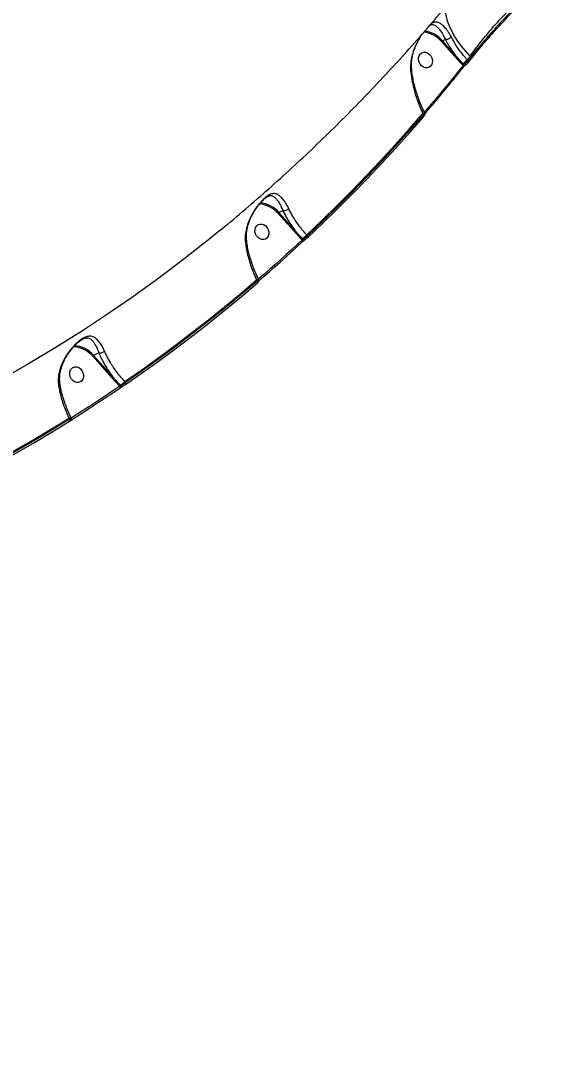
# Model space of a CAD drawing. Header units: millimetres. Extents: x -6328 to 5334, y -5037 to 4112.
# Drawn here: x -1983 to -1681, y -648 to -73 of the extents above; entities that cross this region are included whole.
import ezdxf

# ---------------------------------------------------------------- set-up
doc = ezdxf.new("R2010")
doc.units = ezdxf.units.MM
for name, color, linetype in [('DIKOM_ОБЪЕКТ', 7, 'Continuous'), ('DIKOM_РАЗМЕР_ЗОНА', 7, 'Continuous'), ('DIKOM_РАЗМЕР_ОБЪЕКТА', 7, 'Continuous')]:
    doc.layers.add(name, color=color, linetype=linetype)
doc.styles.add('style1', font='arial.ttf', dxfattribs={"width": 0.8})
doc.dimstyles.new('1-50', dxfattribs={"dimtxt": 300, "dimasz": 200, "dimexe": 100, "dimexo": 0, "dimgap": 100, "dimtad": 1, "dimtxsty": 'style1', "dimcen": 200, "dimclrd": 7, "dimclre": 7, "dimclrt": 7, "dimadec": 1, "dimazin": 2, "dimtfac": 1, "dimtmove": 0, "dimatfit": 2, "dimfxl": 0, "dimlwd": 25, "dimlwe": 18, "dimarcsym": 0})

# ---------------------------------------------------------------- blocks, each defined once
blk = doc.blocks.new('*D0')
at = {"layer": 'Defpoints', "color": 0, "transparency": 16777216}
for p in [(-3539.45, 760.32), (3333.52, 448.13), (3333.52, -4437.11)]:
    blk.add_point(p, dxfattribs=at)
at = {"layer": 'DIKOM_РАЗМЕР_ОБЪЕКТА', "color": 7, "lineweight": 18, "transparency": 16777216}
for p, q in [((-3539.45, 760.32), (-3539.45, -4537.11)), ((3333.52, 448.13), (3333.52, -4537.11))]:
    blk.add_line(p, q, dxfattribs=at)
at = {"layer": 'DIKOM_РАЗМЕР_ОБЪЕКТА', "color": 7, "lineweight": 25, "transparency": 16777216}
blk.add_line((-3339.45, -4437.11), (3133.52, -4437.11), dxfattribs=at)
at = {"layer": 'DIKOM_РАЗМЕР_ОБЪЕКТА', "color": 7, "transparency": 16777216}
for points in [[(-3339.45, -4403.77), (-3339.45, -4470.44), (-3539.45, -4437.11)], [(3133.52, -4403.77), (3133.52, -4470.44), (3333.52, -4437.11)]]:
    blk.add_solid(points, dxfattribs=at)
at = {"layer": 'DIKOM_РАЗМЕР_ОБЪЕКТА', "color": 7, "transparency": 16777216, "insert": (-102.96, -4183.94), "char_height": 300, "attachment_point": 5, "style": 'style1'}
blk.add_mtext('6900', dxfattribs=at)
blk = doc.blocks.new('*D1')
at = {"layer": 'Defpoints', "color": 0, "transparency": 16777216}
for p in [(-5040.91, 625.75), (5333.52, 448.13), (5333.52, -4936.78)]:
    blk.add_point(p, dxfattribs=at)
at = {"layer": 'DIKOM_РАЗМЕР_ЗОНА', "color": 7, "lineweight": 18, "transparency": 16777216}
for p, q in [((-5040.91, 625.75), (-5040.91, -5036.78)), ((5333.52, 448.13), (5333.52, -5036.78))]:
    blk.add_line(p, q, dxfattribs=at)
at = {"layer": 'DIKOM_РАЗМЕР_ЗОНА', "color": 7, "lineweight": 25, "transparency": 16777216}
blk.add_line((-4840.91, -4936.78), (5133.52, -4936.78), dxfattribs=at)
at = {"layer": 'DIKOM_РАЗМЕР_ЗОНА', "color": 7, "transparency": 16777216}
for points in [[(-4840.91, -4903.45), (-4840.91, -4970.11), (-5040.91, -4936.78)], [(5133.52, -4903.45), (5133.52, -4970.11), (5333.52, -4936.78)]]:
    blk.add_solid(points, dxfattribs=at)
at = {"layer": 'DIKOM_РАЗМЕР_ЗОНА', "color": 7, "transparency": 16777216, "insert": (-104.69, -4683.61), "char_height": 300, "attachment_point": 5, "style": 'style1'}
blk.add_mtext('10400', dxfattribs=at)
blk = doc.blocks.new('*D2')
at = {"layer": 'Defpoints', "color": 0, "transparency": 16777216}
for p in [(-5303.77, 2121.42), (-1621.11, 2121.42), (560.33, -2395.62)]:
    blk.add_point(p, dxfattribs=at)
at = {"layer": 'DIKOM_РАЗМЕР_ОБЪЕКТА', "color": 7, "lineweight": 18, "transparency": 16777216}
for p, q in [((-1621.11, 2121.42), (-5403.77, 2121.42)), ((560.33, -2395.62), (-5403.77, -2395.62))]:
    blk.add_line(p, q, dxfattribs=at)
at = {"layer": 'DIKOM_РАЗМЕР_ОБЪЕКТА', "color": 7, "lineweight": 25, "transparency": 16777216}
blk.add_line((-5303.77, -2195.62), (-5303.77, 1921.42), dxfattribs=at)
at = {"layer": 'DIKOM_РАЗМЕР_ОБЪЕКТА', "color": 7, "transparency": 16777216}
for points in [[(-5337.11, 1921.42), (-5270.44, 1921.42), (-5303.77, 2121.42)], [(-5337.11, -2195.62), (-5270.44, -2195.62), (-5303.77, -2395.62)]]:
    blk.add_solid(points, dxfattribs=at)
at = {"layer": 'DIKOM_РАЗМЕР_ОБЪЕКТА', "color": 7, "transparency": 16777216, "insert": (-5556.94, -137.1), "char_height": 300, "attachment_point": 5, "rotation": 90, "style": 'style1'}
blk.add_mtext('4500', dxfattribs=at)
blk = doc.blocks.new('*D3')
at = {"layer": 'Defpoints', "color": 0, "transparency": 16777216}
for p in [(-1814.92, 4111.71), (-5877.98, -3895.62), (33.33, -3895.62)]:
    blk.add_point(p, dxfattribs=at)
at = {"layer": 'DIKOM_РАЗМЕР_ЗОНА', "color": 7, "lineweight": 18, "transparency": 16777216}
for p, q in [((-1814.92, 4111.71), (-5977.98, 4111.71)), ((33.33, -3895.62), (-5977.98, -3895.62))]:
    blk.add_line(p, q, dxfattribs=at)
at = {"layer": 'DIKOM_РАЗМЕР_ЗОНА', "color": 7, "lineweight": 25, "transparency": 16777216}
blk.add_line((-5877.98, 3911.71), (-5877.98, -3695.62), dxfattribs=at)
at = {"layer": 'DIKOM_РАЗМЕР_ЗОНА', "color": 7, "transparency": 16777216}
for points in [[(-5911.31, 3911.71), (-5844.65, 3911.71), (-5877.98, 4111.71)], [(-5911.31, -3695.62), (-5844.65, -3695.62), (-5877.98, -3895.62)]]:
    blk.add_solid(points, dxfattribs=at)
at = {"layer": 'DIKOM_РАЗМЕР_ЗОНА', "color": 7, "transparency": 16777216, "insert": (-6131.15, 108.05), "char_height": 300, "attachment_point": 5, "rotation": 90, "style": 'style1'}
blk.add_mtext('8000', dxfattribs=at)

msp = doc.modelspace()

# ---------------------------------------------------------------- linework, layer by layer
at = {"layer": 'DIKOM_ОБЪЕКТ', "color": 7, "linetype": 'Continuous', "lineweight": 15}
for p, q in [((-1755.172, -75.982), (-1754.851, -75.81)), ((-1754.908, -75.881), (-1754.834, -75.839)), ((-1748.677, -85.022), (-1741.569, -92.956)), ((-1746.534, -83.83), (-1748.143, -84.584)), ((-1741.036, -92.518), (-1748.143, -84.584)), ((-1741.569, -92.956), (-1737.282, -97.689)), ((-1737.282, -97.689), (-1736.698, -98.34)), ((-1736.284, -97.844), (-1736.794, -97.275)), ((-1733.924, -95.689), (-1734.357, -95.206)), ((-1733.643, -96.545), (-1731.943, -94.385)), ((-1732.696, -93.096), (-1732.226, -93.532)), ((-1759.087, -125.199), (-1758.781, -125.827)), ((-1757.97, -124.956), (-1758.099, -124.693)), ((-1757.973, -125.333), (-1757.995, -125.362)), ((-1845.506, -171.411), (-1845.349, -171.343)), ((-1839.725, -180.74), (-1830.967, -190.515)), ((-1836.974, -179.262), (-1839.191, -180.302)), ((-1830.434, -190.077), (-1839.191, -180.302)), ((-1830.967, -190.515), (-1826.671, -195.259)), ((-1826.671, -195.259), (-1826.336, -195.632)), ((-1825.797, -195.276), (-1826.183, -194.845)), ((-1823.312, -193.26), (-1823.746, -192.776)), ((-1851.621, -217.869), (-1851.325, -218.475)), ((-1850.632, -217.363), (-1850.633, -217.364)), ((-1850.441, -217.756), (-1850.632, -217.363)), ((-1939.458, -258.542), (-1942.381, -259.912)), ((-1942.914, -260.35), (-1932.339, -272.156)), ((-1931.806, -271.718), (-1942.381, -259.912)), ((-1932.339, -272.156), (-1927.96, -276.99)), ((-1924.593, -275.001), (-1925.035, -274.508)), ((-1927.96, -276.99), (-1927.871, -277.09)), ((-1927.205, -276.875), (-1927.473, -276.577)), ((-1956.081, -294.873), (-1955.791, -295.468)), ((-1954.836, -294.894), (-1955.093, -294.367)), ((-1955.093, -294.367), (-1955.093, -294.368))]:
    msp.add_line(p, q, dxfattribs=at)
at = {"layer": 'DIKOM_ОБЪЕКТ', "color": 7, "linetype": 'Continuous', "lineweight": 15, "flags": 128}
for points in [[(-1732.696, -93.096), (-1735.208, -90.387), (-1737.513, -87.617), (-1739.591, -84.811), (-1741.422, -81.994), (-1742.99, -79.193), (-1744.28, -76.432), (-1745.282, -73.737), (-1745.985, -71.132), (-1746.383, -68.642), (-1746.472, -66.288), (-1746.43, -65.492)], [(-1754.641, -93.029), (-1754.059, -94.17), (-1753.766, -95.405), (-1753.786, -96.633), (-1754.117, -97.757), (-1754.731, -98.683), (-1755.581, -99.338), (-1756.595, -99.669), (-1757.693, -99.648), (-1758.786, -99.277), (-1759.784, -98.586), (-1760.607, -97.632), (-1761.189, -96.491), (-1761.482, -95.257), (-1761.462, -94.028), (-1761.132, -92.904), (-1760.517, -91.978), (-1759.668, -91.323), (-1758.653, -90.992), (-1757.555, -91.013), (-1756.463, -91.384), (-1755.464, -92.075), (-1754.641, -93.029)], [(-1734.357, -95.206), (-1734.149, -94.943), (-1733.941, -94.679), (-1733.734, -94.416), (-1733.526, -94.152), (-1733.318, -93.888), (-1733.111, -93.624), (-1732.903, -93.36), (-1732.696, -93.096)], [(-1732.226, -93.532), (-1732.438, -93.802), (-1732.65, -94.072), (-1732.862, -94.342), (-1733.075, -94.611), (-1733.287, -94.881), (-1733.499, -95.151), (-1733.712, -95.42), (-1733.924, -95.689)], [(-1733.924, -95.689), (-1733.804, -95.827), (-1733.707, -95.968), (-1733.635, -96.107), (-1733.593, -96.24), (-1733.581, -96.362), (-1733.6, -96.467), (-1733.643, -96.545)], [(-1732.226, -93.532), (-1732.106, -93.669), (-1732.008, -93.81), (-1731.936, -93.949), (-1731.894, -94.081), (-1731.882, -94.203), (-1731.901, -94.308), (-1731.943, -94.385)], [(-1736.698, -98.34), (-1739.345, -101.658), (-1742.005, -104.96), (-1744.678, -108.249), (-1747.366, -111.523), (-1750.067, -114.783), (-1752.781, -118.028), (-1755.509, -121.259), (-1758.251, -124.475)], [(-1736.698, -98.34), (-1736.578, -98.479), (-1736.48, -98.621), (-1736.409, -98.761), (-1736.367, -98.894), (-1736.356, -99.016), (-1736.376, -99.122), (-1736.419, -99.198)], [(-1823.746, -192.776), (-1815.318, -184.748), (-1806.987, -176.597), (-1798.753, -168.327), (-1790.618, -159.936), (-1782.583, -151.427), (-1774.649, -142.8), (-1766.817, -134.057), (-1759.087, -125.199)], [(-1758.781, -125.827), (-1766.496, -134.666), (-1774.314, -143.389), (-1782.233, -151.997), (-1790.252, -160.488), (-1798.371, -168.861), (-1806.588, -177.114), (-1814.902, -185.248), (-1823.312, -193.26)], [(-1758.781, -125.827), (-1758.665, -125.969), (-1758.571, -126.115), (-1758.503, -126.259), (-1758.464, -126.395), (-1758.454, -126.52), (-1758.475, -126.628), (-1758.506, -126.689)], [(-1823.188, -194.267), (-1814.771, -186.248), (-1806.45, -178.108), (-1798.226, -169.848), (-1790.101, -161.468), (-1782.075, -152.97), (-1774.15, -144.355), (-1766.326, -135.624), (-1758.604, -126.778)], [(-1845.689, -188.747), (-1845.107, -189.887), (-1844.814, -191.122), (-1844.834, -192.351), (-1845.165, -193.474), (-1845.779, -194.401), (-1846.628, -195.056), (-1847.643, -195.386), (-1848.741, -195.365), (-1849.834, -194.994), (-1850.832, -194.304), (-1851.655, -193.349), (-1852.237, -192.209), (-1852.53, -190.974), (-1852.51, -189.745), (-1852.18, -188.622), (-1851.565, -187.695), (-1850.716, -187.04), (-1849.701, -186.71), (-1848.603, -186.731), (-1847.511, -187.102), (-1846.512, -187.792), (-1845.689, -188.747)], [(-1872.031, -190.28), (-1878.488, -195.537), (-1882.516, -198.762)], [(-1823.312, -193.26), (-1823.206, -193.413), (-1823.122, -193.569), (-1823.063, -193.722), (-1823.032, -193.867), (-1823.029, -193.998), (-1823.055, -194.112), (-1823.109, -194.202), (-1823.188, -194.267)], [(-1882.516, -198.762), (-1892.21, -206.357), (-1906.139, -216.869), (-1920.269, -227.07), (-1934.596, -236.957), (-1949.116, -246.527), (-1963.825, -255.776), (-1978.717, -264.702), (-1993.787, -273.302), (-2009.032, -281.573), (-2024.445, -289.512), (-2040.023, -297.117), (-2045.904, -299.882)], [(-1826.336, -195.632), (-1829.33, -198.418), (-1832.337, -201.188), (-1835.354, -203.944), (-1838.384, -206.683), (-1841.425, -209.408), (-1844.478, -212.117), (-1847.542, -214.81), (-1850.617, -217.488)], [(-1850.518, -218.517), (-1847.44, -215.836), (-1844.373, -213.141), (-1841.318, -210.429), (-1838.275, -207.703), (-1835.243, -204.96), (-1832.222, -202.203), (-1829.214, -199.43), (-1826.217, -196.642)], [(-1826.336, -195.632), (-1826.23, -195.786), (-1826.146, -195.942), (-1826.087, -196.096), (-1826.057, -196.242), (-1826.055, -196.374), (-1826.082, -196.487), (-1826.136, -196.578), (-1826.217, -196.642)], [(-1925.035, -274.508), (-1915.555, -267.89), (-1906.159, -261.139), (-1896.848, -254.254), (-1887.625, -247.237), (-1878.489, -240.09), (-1869.442, -232.811), (-1860.486, -225.404), (-1851.621, -217.869)], [(-1851.325, -218.475), (-1860.173, -225.994), (-1869.112, -233.386), (-1878.141, -240.649), (-1887.259, -247.782), (-1896.464, -254.785), (-1905.756, -261.657), (-1915.133, -268.396), (-1924.593, -275.001)], [(-1851.325, -218.475), (-1851.223, -218.632), (-1851.144, -218.791), (-1851.089, -218.948), (-1851.061, -219.096), (-1851.061, -219.23), (-1851.09, -219.345), (-1851.145, -219.437), (-1851.225, -219.503)], [(-1924.554, -276.076), (-1915.085, -269.465), (-1905.701, -262.72), (-1896.401, -255.843), (-1887.188, -248.835), (-1878.063, -241.695), (-1869.027, -234.426), (-1860.08, -227.028), (-1851.225, -219.503)], [(-1948.879, -268.357), (-1948.297, -269.498), (-1948.004, -270.733), (-1948.024, -271.962), (-1948.354, -273.085), (-1948.969, -274.012), (-1949.818, -274.667), (-1950.833, -274.997), (-1951.931, -274.976), (-1953.023, -274.605), (-1954.022, -273.915), (-1954.845, -272.96), (-1955.427, -271.819), (-1955.72, -270.585), (-1955.7, -269.356), (-1955.37, -268.233), (-1954.755, -267.306), (-1953.906, -266.651), (-1952.891, -266.321), (-1951.793, -266.342), (-1950.701, -266.712), (-1949.702, -267.403), (-1948.879, -268.357)], [(-1924.593, -275.001), (-1924.503, -275.167), (-1924.435, -275.335), (-1924.39, -275.5), (-1924.371, -275.655), (-1924.379, -275.795), (-1924.413, -275.914), (-1924.472, -276.009), (-1924.554, -276.076)], [(-1927.871, -277.09), (-1931.217, -279.366), (-1934.572, -281.625), (-1937.937, -283.867), (-1941.313, -286.093), (-1944.698, -288.302), (-1948.094, -290.495), (-1951.499, -292.67), (-1954.913, -294.829)], [(-1954.901, -295.921), (-1951.483, -293.761), (-1948.075, -291.583), (-1944.677, -289.389), (-1941.289, -287.178), (-1937.911, -284.95), (-1934.542, -282.706), (-1931.184, -280.445), (-1927.836, -278.167)], [(-1927.871, -277.09), (-1927.781, -277.256), (-1927.712, -277.426), (-1927.668, -277.591), (-1927.65, -277.747), (-1927.659, -277.887), (-1927.693, -278.007), (-1927.753, -278.101), (-1927.836, -278.167)], [(-2036.38, -339.129), (-2026.091, -334.087), (-2015.872, -328.903), (-2005.723, -323.579), (-1995.646, -318.114), (-1985.642, -312.511), (-1975.712, -306.769), (-1965.858, -300.889), (-1956.081, -294.873)], [(-2035.974, -340.769), (-2025.699, -335.73), (-2015.493, -330.551), (-2005.357, -325.232), (-1995.293, -319.773), (-1985.302, -314.176), (-1975.384, -308.441), (-1965.542, -302.568), (-1955.777, -296.559)], [(-1955.791, -295.468), (-1965.548, -301.472), (-1975.382, -307.339), (-1985.291, -313.07), (-1995.274, -318.663), (-2005.33, -324.117), (-2015.458, -329.432), (-2025.655, -334.607), (-2035.922, -339.641)], [(-1955.791, -295.468), (-1955.706, -295.637), (-1955.642, -295.808), (-1955.602, -295.975), (-1955.587, -296.133), (-1955.598, -296.275), (-1955.634, -296.396), (-1955.695, -296.492), (-1955.777, -296.559)]]:
    msp.add_lwpolyline(points, dxfattribs=at)
at = {"layer": 'DIKOM_ОБЪЕКТ', "color": 7, "linetype": 'Continuous', "lineweight": 15}
for centre, radius, start, end in [((-1760.265, -95.069), 15.337, 40.923664, 83.764112), ((-1760.021, -94.784), 15.656, 40.653551, 83.113156), ((-1747.135, -86.356), 2.039, 119.643112, 139.133389), ((-1740.027, -94.29), 2.038, 119.642547, 139.133737), ((-1735.615, -99.159), 2.223, 122.055758, 138.595606), ((-1742.693, -87.856), 11.113, 302.055758, 318.595606), ((-1735.633, -97.374), 0.803, 215.81472, 297.86474), ((-1767.46, -107.585), 19.502, 295.424201, 298.685653), ((-1759.171, -125.371), 1.284, 17.514124, 44.248882), ((-1851.126, -190.46), 14.983, 40.44878, 86.155756), ((-1851.016, -190.43), 15.569, 40.581632, 84.916805), ((-1838.183, -182.073), 2.039, 119.643112, 139.133389), ((-1829.426, -191.849), 2.038, 119.642547, 139.133737), ((-1825.003, -196.729), 2.223, 122.055758, 138.595606), ((-1832.081, -185.426), 11.113, 302.055758, 318.595606), ((-1825.162, -194.839), 0.771, 214.519161, 306.737968), ((-1860.107, -200.029), 19.755, 295.439562, 298.658597), ((-1954.271, -270.009), 14.909, 40.381016, 87.775644), ((-1954.173, -269.998), 15.517, 40.53823, 86.005878), ((-1941.373, -261.684), 2.039, 119.643112, 139.133389), ((-1930.798, -273.489), 2.038, 119.642547, 139.133737), ((-1933.371, -267.158), 11.113, 302.055758, 318.595606), ((-1926.293, -278.46), 2.223, 122.055758, 138.595606), ((-1926.558, -276.423), 0.79, 214.925223, 297.505814), ((-1964.617, -276.934), 19.866, 295.446192, 298.646875)]:
    msp.add_arc(centre, radius, start, end, dxfattribs=at)
for points, knots in [([(-1872.044, -190.245), (-1870.592, -189.064), (-1864.685, -184.256), (-1854.519, -175.569), (-1841.551, -164.182), (-1828.791, -152.53), (-1816.225, -140.638), (-1803.861, -128.503), (-1791.703, -116.13), (-1779.752, -103.521), (-1768.012, -90.68), (-1756.488, -77.609), (-1745.179, -64.312), (-1734.098, -50.788), (-1726.114, -40.717), (-1721.832, -35.15), (-1721.111, -34.213)], [0, 0, 0, 0, 0.0258993, 0.1053672, 0.1848885, 0.2644668, 0.3441054, 0.4238079, 0.5035773, 0.5834166, 0.663329, 0.7433169, 0.8233831, 0.9035299, 0.9837595, 1, 1, 1, 1]), ([(-1732.696, -93.096), (-1731.758, -91.793), (-1729.871, -89.17), (-1726.182, -84.414), (-1722.451, -79.893), (-1718.803, -75.718), (-1715.044, -71.566), (-1711.163, -67.505), (-1707.258, -63.636), (-1704.32, -60.836), (-1701.428, -58.189), (-1698.588, -55.698), (-1695.788, -53.357), (-1693.683, -51.685), (-1692.524, -50.805), (-1692.25, -50.596)], [0, 0, 0, 0, 0.0869112, 0.1748861, 0.3057204, 0.3728218, 0.4404087, 0.5725022, 0.6402835, 0.708565, 0.774872, 0.8416469, 0.9098981, 0.9786596, 1, 1, 1, 1]), ([(-1692.25, -50.596), (-1693.797, -52.081), (-1696.138, -54.327), (-1699.618, -57.746), (-1703.209, -61.319), (-1706.965, -65.131), (-1710.773, -69.089), (-1714.587, -73.121), (-1718.374, -77.236), (-1722.034, -81.339), (-1725.193, -84.967), (-1728.686, -89.098), (-1731.04, -92.046), (-1732.226, -93.532)], [0, 0, 0, 0, 0.130741, 0.1978155, 0.2653844, 0.3961147, 0.4632011, 0.5307838, 0.6611978, 0.7281017, 0.7954933, 0.8968894, 1, 1, 1, 1]), ([(-1732.027, -94.456), (-1730.838, -92.963), (-1728.44, -89.951), (-1724.909, -85.768), (-1721.715, -82.095), (-1718.931, -78.969), (-1716.052, -75.805), (-1713.135, -72.665), (-1710.221, -69.585), (-1707.316, -66.568), (-1704.407, -63.594), (-1701.558, -60.727), (-1698.804, -57.995), (-1696.157, -55.403), (-1693.585, -52.917), (-1691.981, -51.391), (-1691.176, -50.625)], [0, 0, 0, 0, 0.1013046, 0.2043245, 0.2693234, 0.3347703, 0.4016321, 0.4689837, 0.5341683, 0.5998078, 0.6668825, 0.7344532, 0.7996653, 0.8653309, 0.9324208, 1, 1, 1, 1]), ([(-1743.285, -82.4), (-1743.646, -81.737), (-1744.377, -80.398), (-1745.706, -78.45), (-1747.234, -76.63), (-1748.904, -75.199), (-1750.528, -74.338), (-1752.013, -74.14), (-1753.282, -74.371), (-1754.101, -74.902), (-1754.443, -75.124)], [0, 0, 0, 0, 0.0961953, 0.1943808, 0.3403088, 0.4907576, 0.6414602, 0.795583, 0.9144355, 1, 1, 1, 1]), ([(-1754.834, -75.839), (-1754.751, -75.791), (-1754.279, -75.515), (-1753.494, -75.528), (-1752.353, -75.856), (-1751.123, -76.814), (-1749.805, -78.279), (-1748.577, -80.038), (-1747.467, -81.937), (-1746.841, -83.169), (-1746.53, -83.829), (-1746.53, -83.829)], [0, 0, 0, 0, 0.0269621, 0.1529058, 0.3133196, 0.4769742, 0.6336595, 0.7941571, 0.8961702, 0.9999459, 1, 1, 1, 1]), ([(-1759.915, -81.417), (-1760.196, -81.861), (-1761.037, -83.187), (-1762.309, -85.543), (-1763.833, -88.886), (-1765.146, -92.825), (-1765.956, -97.052), (-1765.888, -99.74), (-1765.857, -100.954)], [0, 0, 0, 0, 0.0730058, 0.2184038, 0.367387, 0.5871697, 0.8134302, 1, 1, 1, 1]), ([(-1765.323, -100.149), (-1765.364, -99.757), (-1765.487, -98.598), (-1765.395, -96.557), (-1765.063, -94.037), (-1764.443, -91.422), (-1763.606, -88.887), (-1762.639, -86.565), (-1761.647, -84.53), (-1760.656, -82.757), (-1759.961, -81.602), (-1759.602, -81.074), (-1759.57, -81.026)], [0, 0, 0, 0, 0.0639802, 0.1892554, 0.3198043, 0.4553098, 0.5916037, 0.7094284, 0.8146849, 0.9085428, 0.9918303, 1, 1, 1, 1]), ([(-1746.53, -83.829), (-1746.531, -83.829), (-1746.533, -83.829), (-1746.534, -83.83), (-1746.534, -83.83)], [0, 0, 0, 0, 0.8025649, 1, 1, 1, 1]), ([(-1746.534, -83.83), (-1746.053, -84.726), (-1745.038, -86.617), (-1743.209, -89.529), (-1741.762, -91.519), (-1741.036, -92.518)], [0, 0, 0, 0, 0.3093528, 0.6532138, 1, 1, 1, 1]), ([(-1746.53, -83.829), (-1746.31, -83.834), (-1745.87, -83.844), (-1745.083, -83.628), (-1744.313, -83.267), (-1743.735, -82.857), (-1743.422, -82.556), (-1743.31, -82.429), (-1743.285, -82.4)], [0, 0, 0, 0, 0.2123422, 0.4246843, 0.6370268, 0.84937, 0.965475, 1, 1, 1, 1]), ([(-1734.357, -95.206), (-1735.753, -93.552), (-1738.586, -90.197), (-1741.442, -85.846), (-1742.832, -83.246), (-1743.285, -82.4)], [0, 0, 0, 0, 0.3958736, 0.80322, 1, 1, 1, 1]), ([(-1736.794, -97.275), (-1737.013, -97.031), (-1738.105, -95.813), (-1739.528, -94.237), (-1740.712, -92.888), (-1741.036, -92.518)], [0, 0, 0, 0, 0.1536563, 0.7683028, 1, 1, 1, 1]), ([(-1733.924, -95.689), (-1733.948, -95.718), (-1734.127, -95.933), (-1734.523, -96.367), (-1735.138, -96.958), (-1735.763, -97.491), (-1736.111, -97.726), (-1736.284, -97.844)], [0, 0, 0, 0, 0.0372364, 0.2781056, 0.5188615, 0.7593902, 1, 1, 1, 1]), ([(-1735.26, -98.082), (-1735.236, -98.067), (-1735.045, -97.95), (-1734.677, -97.641), (-1734.156, -97.14), (-1733.786, -96.74), (-1733.642, -96.537), (-1733.613, -96.496)], [0, 0, 0, 0, 0.0444536, 0.3565152, 0.6345652, 0.9267561, 1, 1, 1, 1]), ([(-1765.358, -100.152), (-1765.372, -100.285), (-1765.398, -100.538), (-1765.656, -100.808), (-1765.829, -100.934), (-1765.857, -100.954)], [0, 0, 0, 0, 0.4849356, 0.9172677, 1, 1, 1, 1]), ([(-1765.857, -100.954), (-1765.677, -102.609), (-1765.313, -105.946), (-1764.122, -111.462), (-1762.583, -116.614), (-1760.834, -121.312), (-1759.671, -123.899), (-1759.087, -125.199)], [0, 0, 0, 0, 0.2106475, 0.4247497, 0.6762129, 0.837399, 1, 1, 1, 1]), ([(-1758.071, -124.681), (-1758.46, -123.879), (-1759.401, -121.937), (-1760.709, -118.785), (-1762.008, -115.266), (-1763.115, -111.747), (-1764.031, -108.261), (-1764.73, -104.85), (-1765.166, -102.143), (-1765.293, -100.622), (-1765.331, -100.169)], [0, 0, 0, 0, 0.099464, 0.2408187, 0.382326, 0.5234735, 0.6638851, 0.8032601, 0.9414087, 1, 1, 1, 1]), ([(-1757.995, -125.362), (-1756.095, -123.13), (-1750.587, -116.659), (-1743.396, -107.935), (-1738.163, -101.383), (-1736.419, -99.198)], [0, 0, 0, 0, 0.2597936, 0.7531665, 1, 1, 1, 1]), ([(-1736.284, -97.844), (-1736.315, -97.873), (-1736.376, -97.93), (-1736.486, -98.053), (-1736.593, -98.188), (-1736.663, -98.286), (-1736.694, -98.334), (-1736.698, -98.34)], [0, 0, 0, 0, 0.2402545, 0.481153, 0.7222791, 0.9628586, 1, 1, 1, 1]), ([(-1736.404, -99.182), (-1736.379, -99.151), (-1736.291, -99.039), (-1736.075, -98.801), (-1735.775, -98.503), (-1735.501, -98.263), (-1735.322, -98.127), (-1735.276, -98.097), (-1735.266, -98.091)], [0, 0, 0, 0, 0.0847659, 0.2970465, 0.5328713, 0.7727752, 0.9514166, 1, 1, 1, 1]), ([(-1757.994, -124.968), (-1757.99, -124.995), (-1757.98, -125.057), (-1758.256, -125.362), (-1758.607, -125.673), (-1758.781, -125.827)], [0, 0, 0, 0, 0.2759019, 0.6399753, 1, 1, 1, 1]), ([(-1758.531, -126.718), (-1758.506, -126.69), (-1758.308, -126.466), (-1758.09, -126.163), (-1757.885, -125.744), (-1757.857, -125.334), (-1757.894, -125.072), (-1757.971, -124.964), (-1757.977, -124.955)], [0, 0, 0, 0, 0.0528156, 0.4179049, 0.6697227, 0.8267341, 0.9859827, 1, 1, 1, 1]), ([(-1833.748, -178.046), (-1833.844, -177.844), (-1834.315, -176.857), (-1835.209, -175.245), (-1836.506, -173.332), (-1837.909, -171.725), (-1839.5, -170.439), (-1841.252, -169.694), (-1843.127, -169.74), (-1844.887, -170.54), (-1846.343, -171.582), (-1847.513, -172.597), (-1848.739, -173.829), (-1850.083, -175.355), (-1851.517, -177.197), (-1853.276, -179.789), (-1855.094, -183.046), (-1856.716, -186.979), (-1857.766, -191.091), (-1858.07, -194.482), (-1857.901, -196.442), (-1857.85, -197.026)], [0, 0, 0, 0, 0.013455, 0.0657647, 0.1192356, 0.1826302, 0.2473566, 0.3250329, 0.4053504, 0.467846, 0.4985595, 0.5302984, 0.5609722, 0.5926248, 0.6340457, 0.6764914, 0.747173, 0.8197567, 0.8928425, 0.9680649, 1, 1, 1, 1]), ([(-1857.129, -196.168), (-1857.198, -195.593), (-1857.358, -194.241), (-1857.281, -192.014), (-1856.944, -189.528), (-1856.291, -186.988), (-1855.375, -184.415), (-1854.249, -181.972), (-1853.033, -179.784), (-1851.833, -177.921), (-1850.669, -176.321), (-1849.563, -174.954), (-1848.546, -173.825), (-1847.592, -172.879), (-1846.733, -172.144), (-1845.986, -171.607), (-1845.615, -171.41), (-1845.435, -171.315)], [0, 0, 0, 0, 0.0621489, 0.1459417, 0.2321411, 0.320557, 0.4111141, 0.503488, 0.5821793, 0.6505133, 0.7129011, 0.7684917, 0.8181636, 0.8633111, 0.9112159, 0.95701, 1, 1, 1, 1]), ([(-1845.349, -171.343), (-1845.037, -171.191), (-1844.032, -170.7), (-1842.826, -170.959), (-1841.493, -171.771), (-1840.276, -173.125), (-1839.195, -174.711), (-1838.163, -176.577), (-1837.442, -178.121), (-1837.047, -179.069), (-1836.969, -179.261), (-1836.969, -179.261)], [0, 0, 0, 0, 0.0782898, 0.2524107, 0.4333145, 0.5790762, 0.7273258, 0.8473909, 0.9696057, 0.9999278, 1, 1, 1, 1]), ([(-1836.969, -179.261), (-1836.742, -179.28), (-1836.289, -179.317), (-1835.484, -179.138), (-1834.701, -178.804), (-1834.157, -178.434), (-1833.866, -178.171), (-1833.776, -178.076), (-1833.748, -178.046)], [0, 0, 0, 0, 0.2204855, 0.440971, 0.6614568, 0.8819434, 0.9635568, 1, 1, 1, 1]), ([(-1823.746, -192.776), (-1825.16, -191.126), (-1828.03, -187.779), (-1831.183, -183.01), (-1832.948, -179.754), (-1833.644, -178.269), (-1833.748, -178.046)], [0, 0, 0, 0, 0.3434989, 0.6969397, 0.9545307, 1, 1, 1, 1]), ([(-1836.969, -179.261), (-1836.97, -179.261), (-1836.972, -179.261), (-1836.973, -179.262), (-1836.974, -179.262)], [0, 0, 0, 0, 0.6959458, 1, 1, 1, 1]), ([(-1836.974, -179.262), (-1836.186, -180.853), (-1834.904, -183.442), (-1832.618, -187.072), (-1831.164, -189.073), (-1830.434, -190.077)], [0, 0, 0, 0, 0.4427007, 0.7201669, 1, 1, 1, 1]), ([(-1826.183, -194.845), (-1826.401, -194.601), (-1827.493, -193.383), (-1828.919, -191.803), (-1830.107, -190.45), (-1830.434, -190.077)], [0, 0, 0, 0, 0.1533124, 0.7665831, 1, 1, 1, 1]), ([(-1825.797, -195.276), (-1825.831, -195.3), (-1825.899, -195.348), (-1826.037, -195.44), (-1826.181, -195.534), (-1826.281, -195.597), (-1826.329, -195.628), (-1826.336, -195.632)], [0, 0, 0, 0, 0.2368888, 0.4742431, 0.7137485, 0.9566078, 1, 1, 1, 1]), ([(-1826.217, -196.642), (-1826.198, -196.625), (-1826.074, -196.51), (-1825.809, -196.277), (-1825.412, -195.957), (-1825.017, -195.662), (-1824.806, -195.525), (-1824.701, -195.457)], [0, 0, 0, 0, 0.0426165, 0.282457, 0.5216215, 0.7607575, 1, 1, 1, 1]), ([(-1823.312, -193.26), (-1823.342, -193.29), (-1823.54, -193.49), (-1823.97, -193.891), (-1824.618, -194.438), (-1825.267, -194.936), (-1825.621, -195.163), (-1825.797, -195.276)], [0, 0, 0, 0, 0.0422597, 0.2819829, 0.5212715, 0.7606222, 1, 1, 1, 1]), ([(-1824.701, -195.457), (-1824.595, -195.388), (-1824.384, -195.25), (-1823.991, -194.954), (-1823.595, -194.633), (-1823.33, -194.4), (-1823.207, -194.284), (-1823.188, -194.267)], [0, 0, 0, 0, 0.2393873, 0.4786703, 0.7179146, 0.9577109, 1, 1, 1, 1]), ([(-1857.21, -196.174), (-1857.224, -196.299), (-1857.253, -196.55), (-1857.539, -196.82), (-1857.761, -196.972), (-1857.819, -197.007), (-1857.85, -197.026)], [0, 0, 0, 0, 0.4313068, 0.862995, 0.9273773, 1, 1, 1, 1]), ([(-1857.85, -197.026), (-1857.67, -198.301), (-1857.308, -200.865), (-1856.424, -204.76), (-1855.307, -208.641), (-1853.788, -213.028), (-1852.424, -216.075), (-1851.621, -217.869)], [0, 0, 0, 0, 0.1872854, 0.3765509, 0.5570061, 0.7391968, 1, 1, 1, 1]), ([(-1850.596, -217.347), (-1850.984, -216.544), (-1851.903, -214.639), (-1853.167, -211.562), (-1854.402, -208.157), (-1855.45, -204.748), (-1856.295, -201.38), (-1856.881, -198.509), (-1857.099, -196.806), (-1857.18, -196.174)], [0, 0, 0, 0, 0.1156317, 0.274167, 0.4331415, 0.5919495, 0.7500982, 0.9072072, 1, 1, 1, 1]), ([(-1850.456, -217.763), (-1850.462, -217.785), (-1850.475, -217.832), (-1850.782, -218.085), (-1851.145, -218.345), (-1851.325, -218.475)], [0, 0, 0, 0, 0.300459, 0.6510598, 1, 1, 1, 1]), ([(-1851.18, -219.471), (-1851.156, -219.45), (-1850.968, -219.292), (-1850.752, -219.082), (-1850.553, -218.857), (-1850.41, -218.604), (-1850.334, -218.333), (-1850.33, -218.031), (-1850.413, -217.846), (-1850.451, -217.762)], [0, 0, 0, 0, 0.0436963, 0.3349477, 0.5296192, 0.6352902, 0.7517395, 0.8875222, 1, 1, 1, 1]), ([(-1936.299, -257.549), (-1936.815, -256.443), (-1937.751, -254.439), (-1939.249, -252.277), (-1940.8, -250.602), (-1942.59, -249.437), (-1944.387, -249.102), (-1946.111, -249.414), (-1947.723, -250.05), (-1949.774, -251.328), (-1951.953, -253.17), (-1953.889, -255.148), (-1955.936, -257.576), (-1958.091, -260.695), (-1960.094, -264.541), (-1961.514, -268.646), (-1962.262, -272.84), (-1962.012, -275.583), (-1961.891, -276.909)], [0, 0, 0, 0, 0.0785517, 0.1424077, 0.2076086, 0.2856911, 0.3665348, 0.4050987, 0.4448429, 0.4974371, 0.549685, 0.5917849, 0.6349331, 0.7063605, 0.7797217, 0.8533218, 0.9291388, 1, 1, 1, 1]), ([(-1961.052, -276.015), (-1961.143, -275.362), (-1961.339, -273.945), (-1961.293, -271.668), (-1960.983, -269.226), (-1960.354, -266.744), (-1959.431, -264.218), (-1958.224, -261.69), (-1956.827, -259.339), (-1955.388, -257.304), (-1954.027, -255.629), (-1952.738, -254.229), (-1951.558, -253.1), (-1950.452, -252.16), (-1949.459, -251.448), (-1948.763, -251.017), (-1948.456, -250.878), (-1948.409, -250.857)], [0, 0, 0, 0, 0.0693522, 0.1505577, 0.2344881, 0.320393, 0.4086581, 0.5020313, 0.5950711, 0.6728126, 0.7401409, 0.7995928, 0.8532423, 0.8983725, 0.9453807, 0.9916236, 1, 1, 1, 1]), ([(-1948.417, -250.848), (-1948.358, -250.808), (-1948.248, -250.734), (-1948.163, -250.707), (-1948.125, -250.695)], [0, 0, 0, 0, 0.540962, 1, 1, 1, 1]), ([(-1948.125, -250.695), (-1947.764, -250.541), (-1946.984, -250.209), (-1946.351, -250.145), (-1945.366, -250.141), (-1944.226, -250.518), (-1942.895, -251.742), (-1941.719, -253.43), (-1940.592, -255.572), (-1939.842, -257.423), (-1939.453, -258.541), (-1939.453, -258.542)], [0, 0, 0, 0, 0.0718273, 0.1556084, 0.1598945, 0.3361265, 0.5196787, 0.667783, 0.8184284, 0.9999074, 1, 1, 1, 1]), ([(-1939.453, -258.542), (-1939.454, -258.541), (-1939.456, -258.541), (-1939.458, -258.542), (-1939.458, -258.542)], [0, 0, 0, 0, 0.6212169, 1, 1, 1, 1]), ([(-1939.458, -258.542), (-1938.973, -259.668), (-1937.998, -261.931), (-1936.152, -265.29), (-1934.106, -268.569), (-1932.575, -270.665), (-1931.806, -271.718)], [0, 0, 0, 0, 0.2595447, 0.5218385, 0.7598795, 1, 1, 1, 1]), ([(-1939.453, -258.542), (-1939.221, -258.572), (-1938.756, -258.634), (-1937.938, -258.486), (-1937.145, -258.177), (-1936.646, -257.852), (-1936.388, -257.632), (-1936.329, -257.578), (-1936.299, -257.549)], [0, 0, 0, 0, 0.231622, 0.4632441, 0.6948665, 0.9264897, 0.9610341, 1, 1, 1, 1]), ([(-1925.035, -274.508), (-1926.513, -272.808), (-1929.512, -269.359), (-1932.781, -264.488), (-1934.988, -260.525), (-1935.919, -258.411), (-1936.299, -257.549)], [0, 0, 0, 0, 0.3072584, 0.6233184, 0.8463529, 1, 1, 1, 1]), ([(-1927.473, -276.577), (-1927.691, -276.333), (-1928.783, -275.114), (-1930.237, -273.504), (-1931.451, -272.121), (-1931.806, -271.718)], [0, 0, 0, 0, 0.1504218, 0.7521282, 1, 1, 1, 1]), ([(-1924.593, -275.001), (-1924.635, -275.036), (-1924.86, -275.225), (-1925.331, -275.598), (-1926.008, -276.096), (-1926.673, -276.554), (-1927.028, -276.768), (-1927.205, -276.875)], [0, 0, 0, 0, 0.0547627, 0.2944094, 0.5301252, 0.7646885, 1, 1, 1, 1]), ([(-1961.121, -276.027), (-1961.12, -276.03), (-1961.06, -276.133), (-1961.199, -276.385), (-1961.478, -276.664), (-1961.753, -276.835), (-1961.859, -276.891), (-1961.891, -276.909)], [0, 0, 0, 0, 0.0094124, 0.4001087, 0.7908063, 0.9354234, 1, 1, 1, 1]), ([(-1961.891, -276.909), (-1961.542, -278.711), (-1960.856, -282.249), (-1959.159, -287.664), (-1957.502, -291.858), (-1956.38, -294.239), (-1956.081, -294.873)], [0, 0, 0, 0, 0.3028924, 0.5944611, 0.8920287, 1, 1, 1, 1]), ([(-1955.053, -294.35), (-1955.439, -293.547), (-1956.346, -291.663), (-1957.586, -288.625), (-1958.791, -285.279), (-1959.801, -281.931), (-1960.586, -278.828), (-1960.935, -276.88), (-1961.09, -276.016)], [0, 0, 0, 0, 0.133773, 0.3140891, 0.4950412, 0.6759655, 0.8562337, 1, 1, 1, 1]), ([(-1927.205, -276.875), (-1927.243, -276.895), (-1927.319, -276.935), (-1927.483, -276.995), (-1927.66, -277.047), (-1927.791, -277.076), (-1927.858, -277.088), (-1927.871, -277.09)], [0, 0, 0, 0, 0.2178619, 0.443589, 0.6835988, 0.9397725, 1, 1, 1, 1]), ([(-1927.836, -278.167), (-1927.808, -278.148), (-1927.661, -278.048), (-1927.358, -277.847), (-1926.93, -277.572), (-1926.516, -277.314), (-1926.301, -277.187), (-1926.193, -277.124)], [0, 0, 0, 0, 0.0557734, 0.2968037, 0.5326623, 0.7662387, 1, 1, 1, 1]), ([(-1926.193, -277.124), (-1926.085, -277.06), (-1925.87, -276.933), (-1925.456, -276.673), (-1925.029, -276.397), (-1924.727, -276.195), (-1924.581, -276.094), (-1924.554, -276.076)], [0, 0, 0, 0, 0.2340719, 0.4679654, 0.7039629, 0.944859, 1, 1, 1, 1]), ([(-1954.846, -294.9), (-1954.86, -294.913), (-1954.89, -294.94), (-1955.225, -295.142), (-1955.603, -295.359), (-1955.791, -295.468)], [0, 0, 0, 0, 0.3117189, 0.6560288, 1, 1, 1, 1]), ([(-1955.769, -296.554), (-1955.745, -296.539), (-1955.575, -296.434), (-1955.342, -296.283), (-1955.207, -296.194), (-1955.083, -296.095), (-1954.971, -295.987), (-1954.831, -295.793), (-1954.731, -295.5), (-1954.723, -295.17), (-1954.809, -294.982), (-1954.847, -294.9)], [0, 0, 0, 0, 0.035362, 0.2543271, 0.4515803, 0.5064912, 0.5586009, 0.6444108, 0.7717477, 0.9005128, 1, 1, 1, 1])]:
    msp.add_open_spline(points, degree=3, knots=knots, dxfattribs=at)

# ---------------------------------------------------------------- dimensions: what is measured, and where the dimension line sits
at = {"layer": 'DIKOM_РАЗМЕР_ЗОНА'}
dim = msp.add_linear_dim(base=(-5877.98, -3895.616), p1=(-1814.925, 4111.709), p2=(33.33, -3895.616), angle=90, text='8000', dimstyle='1-50', dxfattribs=at)
dim.commit()
dim.dimension.update_dxf_attribs({"geometry": '*D3', "text_midpoint": (-5877.98, 108.046), "dimtype": 160})
dim = msp.add_linear_dim(base=(5333.521, -4936.782), p1=(-5040.908, 625.746), p2=(5333.521, 448.128), text='10400', dimstyle='1-50', dxfattribs=at)
dim.commit()
dim.dimension.update_dxf_attribs({"geometry": '*D1', "text_midpoint": (-104.69, -4936.782), "dimtype": 160})
at = {"layer": 'DIKOM_РАЗМЕР_ОБЪЕКТА'}
dim = msp.add_linear_dim(base=(-5303.773, 2121.419), p1=(560.33, -2395.616), p2=(-1621.109, 2121.419), angle=90, text='4500', dimstyle='1-50', dxfattribs=at)
dim.commit()
dim.dimension.update_dxf_attribs({"geometry": '*D2', "text_midpoint": (-5303.773, -137.099), "dimtype": 160})
dim = msp.add_linear_dim(base=(3333.521, -4437.108), p1=(-3539.449, 760.323), p2=(3333.521, 448.128), text='6900', dimstyle='1-50', dxfattribs=at)
dim.commit()
dim.dimension.update_dxf_attribs({"geometry": '*D0', "text_midpoint": (-102.964, -4437.108), "dimtype": 160})

doc.saveas('drawing.dxf')
